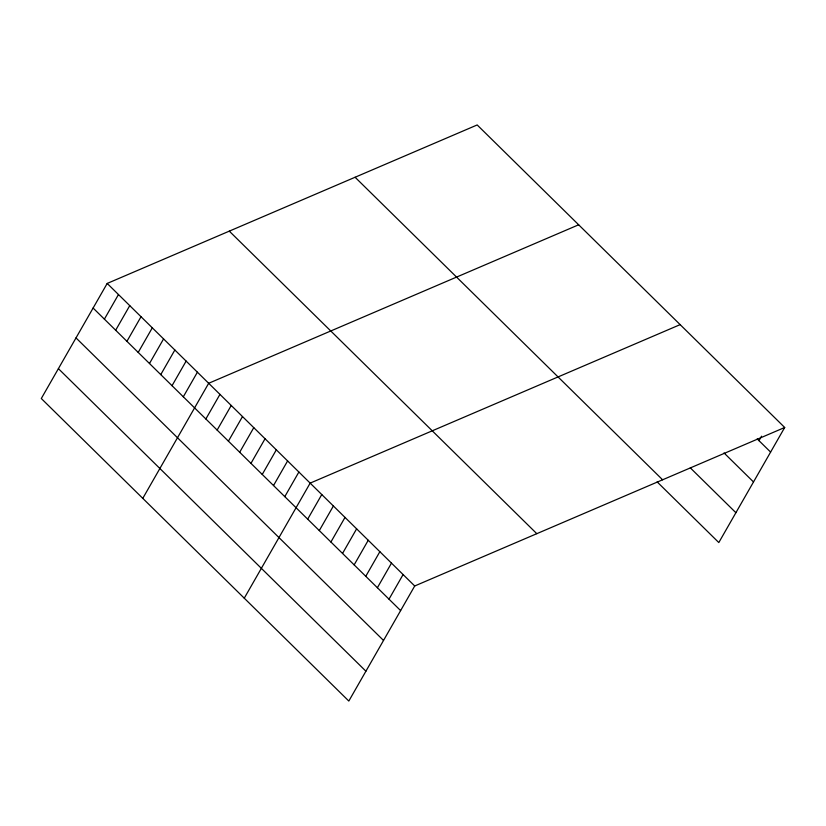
<?xml version="1.0" encoding="UTF-8"?>
<svg xmlns="http://www.w3.org/2000/svg" width="826" height="826" viewBox="0 0 826 826"><rect width="100%" height="100%" fill="white"/><g stroke="black" fill="none" stroke-linecap="round" stroke-linejoin="round"><path stroke-width="1.24" d="M107.194 283.442L41.3 398.514L348.82 701.047L414.714 585.985L784.7 427.486L477.18 124.953L107.194 283.442L414.714 585.985M104.386 319.146L118.469 294.541M115.661 330.235L129.754 305.63M126.936 341.324L141.029 316.719M138.21 352.423L152.304 327.819M149.485 363.512L163.579 338.908M160.76 374.612L174.854 350.007M172.035 385.701L186.129 361.096M183.31 396.79L197.404 372.185M142.784 498.346L208.679 383.285L578.665 224.786M205.86 418.978L219.953 394.374M217.135 430.078L231.228 405.473M228.41 441.167L242.503 416.562M239.685 452.256L253.778 427.651M250.97 463.355L265.053 438.751M262.245 474.444L276.328 449.84M273.52 485.543L287.603 460.939M284.794 496.632L298.878 472.028M244.259 598.189L310.163 483.117L680.149 324.628M307.685 519.151L321.779 494.547M319.301 530.581L333.394 505.977M330.916 542.011L345.01 517.406M342.532 553.441L356.625 528.836M354.158 564.87L368.241 540.266M365.773 576.3L379.857 551.696M377.389 587.73L391.483 563.125M389.005 599.16L403.098 574.555M758.991 440.661L761.551 436.19M784.7 427.486L718.806 542.558L657.145 481.888M757.205 438.905L770.606 452.09M724.02 452.937L753.508 481.95M690.319 467.867L735.894 512.709M355.087 177.249L662.607 479.792M229.298 231.146L536.807 533.679M93.111 308.046L400.62 610.59M76.013 337.906L383.522 640.439M58.398 368.654L365.908 671.197"/></g></svg>
